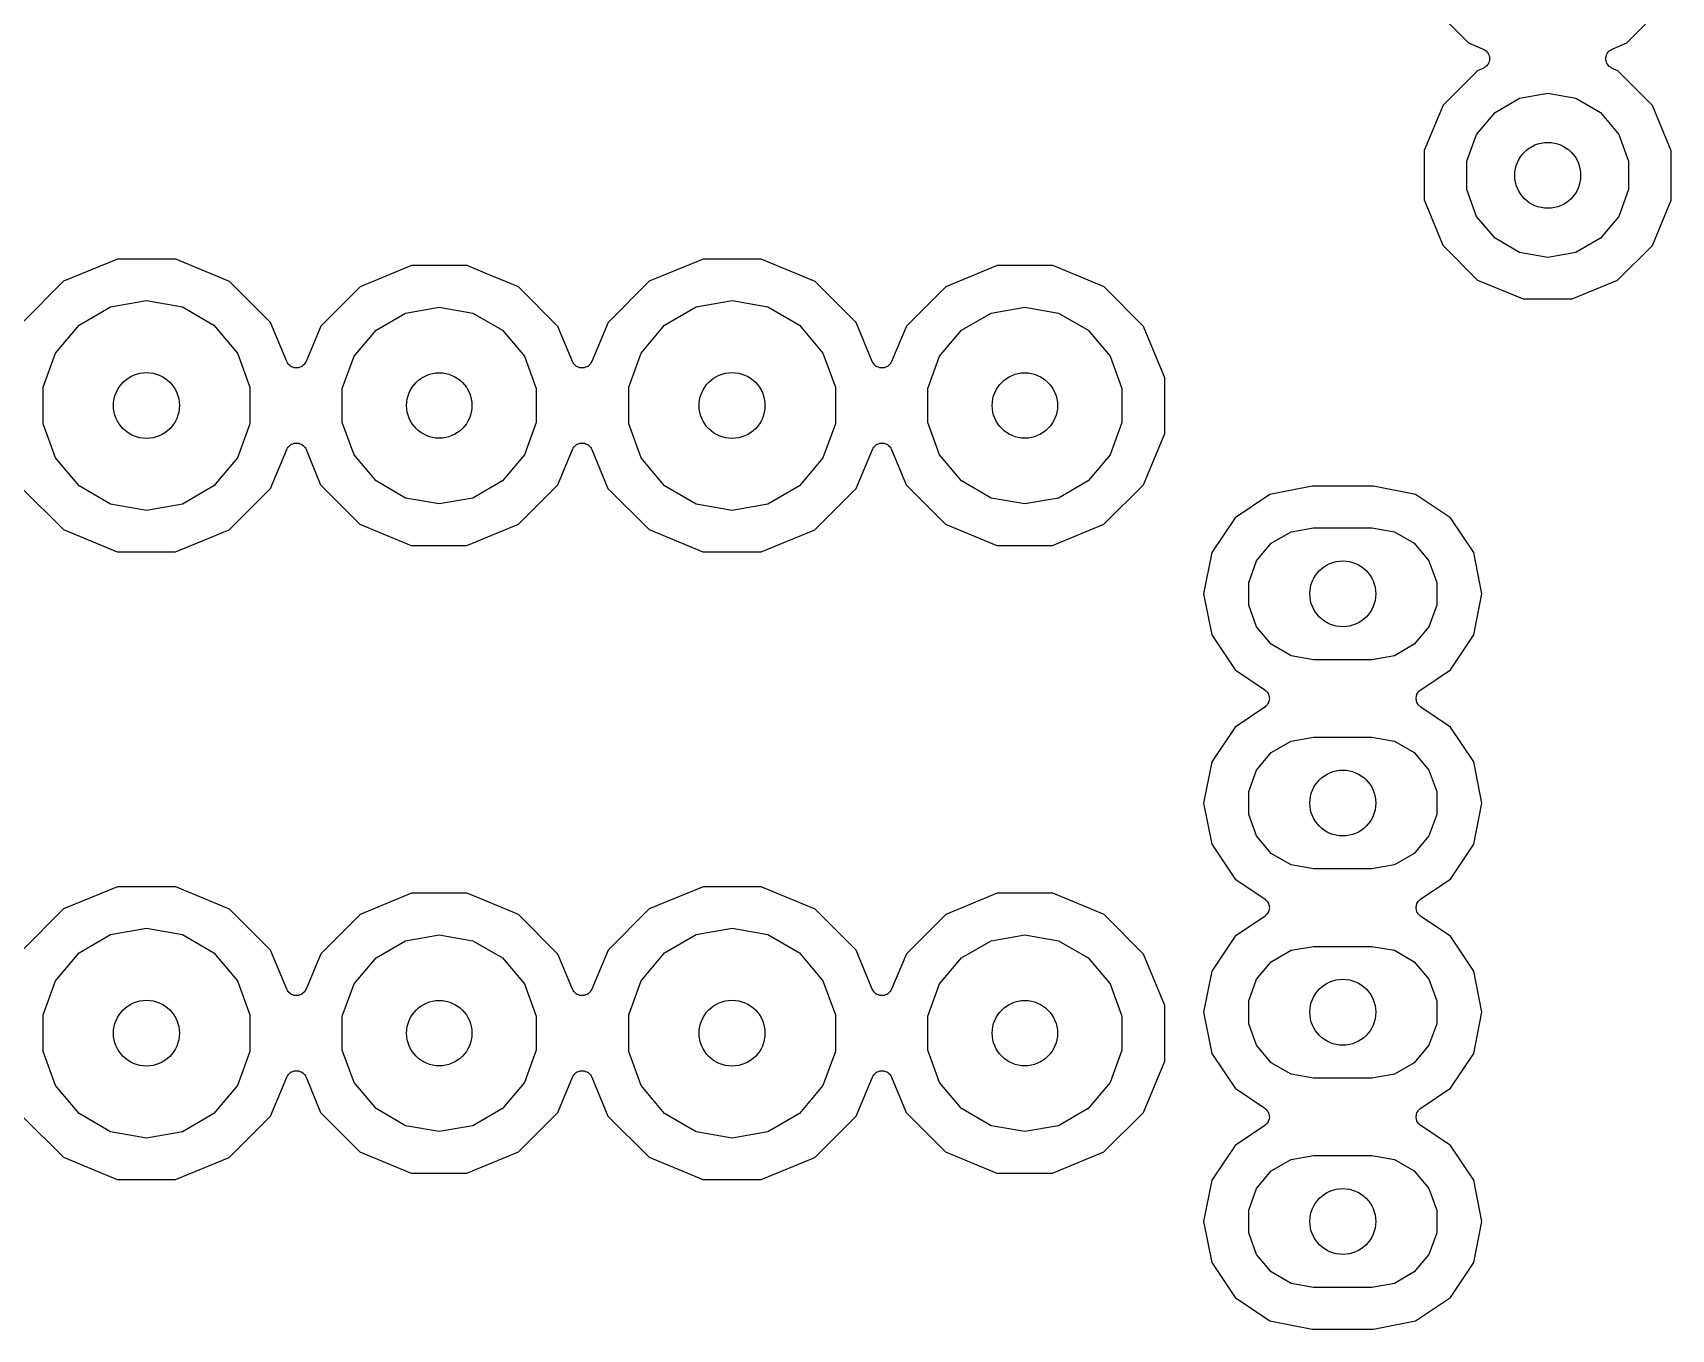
# Model space of a CAD drawing. Extents: x 74 to 224, y -146 to -46.
# Drawn here: x 116.6 to 136.5, y -129.07 to -113.33 of the extents above; entities that cross this region are included whole.
import ezdxf

# ---------------------------------------------------------------- set-up
doc = ezdxf.new("R2010")
doc.units = 0
doc.header["$MEASUREMENT"] = 0
doc.layers.add('BLACK', color=7, linetype='CONTINUOUS')

msp = doc.modelspace()

# ---------------------------------------------------------------- linework, layer by layer
at = {"layer": 'Black'}
for p, q in [((133.56, -112.975), (134.038, -113.453)), ((135.962, -113.455), (136.44, -112.977)), ((134.038, -113.453), (134.218, -113.528)), ((134.218, -113.528), (134.232, -113.537)), ((134.232, -113.537), (134.246, -113.545)), ((134.246, -113.545), (134.25, -113.549)), ((134.25, -113.549), (134.255, -113.552)), ((134.255, -113.552), (134.265, -113.565)), ((134.265, -113.565), (134.276, -113.577)), ((134.276, -113.577), (134.278, -113.582)), ((134.278, -113.582), (134.282, -113.587)), ((134.282, -113.587), (134.287, -113.603)), ((134.287, -113.603), (134.293, -113.618)), ((134.293, -113.618), (134.293, -113.623)), ((135.709, -113.618), (135.715, -113.603)), ((135.709, -113.624), (135.709, -113.618)), ((135.715, -113.603), (135.72, -113.587)), ((135.72, -113.587), (135.724, -113.582)), ((135.724, -113.582), (135.726, -113.577)), ((135.726, -113.577), (135.737, -113.565)), ((135.737, -113.565), (135.747, -113.552)), ((135.747, -113.552), (135.752, -113.549)), ((135.752, -113.549), (135.756, -113.545)), ((135.756, -113.545), (135.77, -113.537)), ((135.77, -113.537), (135.784, -113.528)), ((135.784, -113.528), (135.962, -113.455)), ((134.152, -113.789), (133.73, -114.211)), ((134.217, -113.763), (134.152, -113.789)), ((134.231, -113.754), (134.217, -113.763)), ((134.246, -113.746), (134.231, -113.754)), ((134.25, -113.742), (134.246, -113.746)), ((134.255, -113.739), (134.25, -113.742)), ((134.265, -113.726), (134.255, -113.739)), ((134.276, -113.714), (134.265, -113.726)), ((134.278, -113.708), (134.276, -113.714)), ((134.281, -113.704), (134.278, -113.708)), ((134.286, -113.688), (134.281, -113.704)), ((134.293, -113.673), (134.286, -113.688)), ((134.293, -113.623), (134.295, -113.629)), ((134.295, -113.662), (134.293, -113.667)), ((134.293, -113.667), (134.293, -113.673)), ((134.295, -113.629), (134.294, -113.645)), ((134.294, -113.645), (134.295, -113.662)), ((135.707, -113.629), (135.709, -113.624)), ((135.708, -113.645), (135.707, -113.629)), ((135.707, -113.662), (135.708, -113.645)), ((135.709, -113.667), (135.707, -113.662)), ((135.709, -113.673), (135.709, -113.667)), ((135.715, -113.688), (135.709, -113.673)), ((135.72, -113.704), (135.715, -113.688)), ((135.724, -113.709), (135.72, -113.704)), ((135.726, -113.714), (135.724, -113.709)), ((135.737, -113.726), (135.726, -113.714)), ((135.747, -113.739), (135.737, -113.726)), ((135.752, -113.742), (135.747, -113.739)), ((135.756, -113.746), (135.752, -113.742)), ((135.77, -113.754), (135.756, -113.746)), ((135.784, -113.763), (135.77, -113.754)), ((135.852, -113.791), (135.784, -113.763)), ((136.274, -114.213), (135.852, -113.791)), ((133.73, -114.211), (133.501, -114.762)), ((134.361, -114.299), (134.66, -114.126)), ((134.66, -114.126), (135.001, -114.066)), ((135.001, -114.066), (135.342, -114.126)), ((135.342, -114.126), (135.641, -114.299)), ((136.501, -114.765), (136.274, -114.213)), ((134.138, -114.564), (134.361, -114.299)), ((135.641, -114.299), (135.864, -114.564)), ((134.02, -114.889), (134.138, -114.564)), ((135.864, -114.564), (135.982, -114.889)), ((133.501, -114.762), (133.501, -115.359)), ((136.501, -115.362), (136.501, -114.765)), ((134.02, -115.235), (134.02, -114.889)), ((135.982, -114.889), (135.982, -115.235)), ((133.501, -115.359), (133.728, -115.911)), ((134.138, -115.56), (134.02, -115.235)), ((135.982, -115.235), (135.864, -115.56)), ((136.272, -115.913), (136.501, -115.362)), ((134.361, -115.825), (134.138, -115.56)), ((135.864, -115.56), (135.641, -115.825)), ((133.728, -115.911), (134.15, -116.333)), ((134.66, -115.998), (134.361, -115.825)), ((135.001, -116.058), (134.66, -115.998)), ((135.342, -115.998), (135.001, -116.058)), ((135.641, -115.825), (135.342, -115.998)), ((135.85, -116.335), (136.272, -115.913)), ((117.631, -116.078), (116.977, -116.348)), ((118.338, -116.078), (117.631, -116.078)), ((118.866, -116.298), (118.338, -116.078)), ((121.203, -116.157), (120.578, -116.415)), ((121.878, -116.158), (121.203, -116.157)), ((122.096, -116.248), (121.878, -116.158)), ((124.743, -116.078), (124.089, -116.348)), ((125.45, -116.078), (124.743, -116.078)), ((126.103, -116.35), (125.45, -116.078)), ((128.315, -116.157), (127.69, -116.415)), ((128.99, -116.158), (128.315, -116.157)), ((129.586, -116.405), (128.99, -116.158)), ((116.977, -116.348), (116.477, -116.848)), ((118.991, -116.35), (118.866, -116.298)), ((118.866, -116.298), (118.866, -116.298)), ((119.491, -116.85), (118.991, -116.35)), ((122.502, -116.417), (122.096, -116.248)), ((124.089, -116.348), (123.589, -116.848)), ((126.603, -116.85), (126.103, -116.35)), ((129.614, -116.417), (129.586, -116.405)), ((129.586, -116.405), (129.586, -116.405)), ((134.15, -116.333), (134.701, -116.562)), ((135.298, -116.562), (135.85, -116.335)), ((117.547, -116.658), (117.983, -116.581)), ((117.983, -116.581), (118.419, -116.658)), ((120.578, -116.415), (120.1, -116.893)), ((122.98, -116.895), (122.502, -116.417)), ((124.659, -116.658), (125.095, -116.581)), ((125.095, -116.581), (125.531, -116.658)), ((127.69, -116.415), (127.212, -116.893)), ((130.092, -116.895), (129.614, -116.417)), ((134.701, -116.562), (135.298, -116.562)), ((117.164, -116.879), (117.547, -116.658)), ((118.419, -116.658), (118.802, -116.879)), ((120.771, -116.94), (121.13, -116.733)), ((121.13, -116.733), (121.539, -116.661)), ((121.539, -116.661), (121.948, -116.733)), ((121.948, -116.733), (122.307, -116.94)), ((124.276, -116.879), (124.659, -116.658)), ((125.531, -116.658), (125.914, -116.879)), ((127.883, -116.94), (128.242, -116.733)), ((128.242, -116.733), (128.651, -116.661)), ((128.651, -116.661), (129.06, -116.733)), ((129.06, -116.733), (129.419, -116.94)), ((116.879, -117.219), (117.164, -116.879)), ((118.802, -116.879), (119.087, -117.219)), ((119.686, -117.323), (119.491, -116.85)), ((120.1, -116.893), (119.921, -117.323)), ((120.504, -117.258), (120.771, -116.94)), ((122.307, -116.94), (122.574, -117.258)), ((123.157, -117.323), (122.98, -116.895)), ((123.589, -116.848), (123.391, -117.323)), ((123.991, -117.219), (124.276, -116.879)), ((125.914, -116.879), (126.199, -117.219)), ((126.798, -117.323), (126.603, -116.85)), ((127.212, -116.893), (127.033, -117.323)), ((127.616, -117.258), (127.883, -116.94)), ((129.419, -116.94), (129.686, -117.258)), ((130.35, -117.52), (130.092, -116.895)), ((116.728, -117.635), (116.879, -117.219)), ((119.087, -117.219), (119.238, -117.635)), ((119.695, -117.337), (119.686, -117.323)), ((119.703, -117.351), (119.695, -117.337)), ((119.707, -117.355), (119.703, -117.351)), ((119.71, -117.36), (119.707, -117.355)), ((119.723, -117.37), (119.71, -117.36)), ((119.735, -117.381), (119.723, -117.37)), ((119.741, -117.383), (119.735, -117.381)), ((119.745, -117.387), (119.741, -117.383)), ((119.761, -117.392), (119.745, -117.387)), ((119.776, -117.398), (119.761, -117.392)), ((119.782, -117.398), (119.776, -117.398)), ((119.787, -117.4), (119.782, -117.398)), ((119.804, -117.399), (119.787, -117.4)), ((119.82, -117.4), (119.804, -117.399)), ((119.826, -117.398), (119.82, -117.4)), ((119.831, -117.398), (119.826, -117.398)), ((119.847, -117.392), (119.831, -117.398)), ((119.862, -117.387), (119.847, -117.392)), ((119.867, -117.384), (119.862, -117.387)), ((119.872, -117.381), (119.867, -117.384)), ((119.884, -117.37), (119.872, -117.381)), ((119.897, -117.36), (119.884, -117.37)), ((119.9, -117.355), (119.897, -117.36)), ((119.905, -117.352), (119.9, -117.355)), ((119.912, -117.337), (119.905, -117.352)), ((119.921, -117.323), (119.912, -117.337)), ((120.362, -117.648), (120.504, -117.258)), ((122.574, -117.258), (122.716, -117.648)), ((123.165, -117.337), (123.157, -117.323)), ((123.173, -117.351), (123.165, -117.337)), ((123.177, -117.355), (123.173, -117.351)), ((123.18, -117.36), (123.177, -117.355)), ((123.193, -117.37), (123.18, -117.36)), ((123.206, -117.381), (123.193, -117.37)), ((123.211, -117.383), (123.206, -117.381)), ((123.215, -117.387), (123.211, -117.383)), ((123.231, -117.392), (123.215, -117.387)), ((123.246, -117.398), (123.231, -117.392)), ((123.252, -117.398), (123.246, -117.398)), ((123.257, -117.4), (123.252, -117.398)), ((123.274, -117.399), (123.257, -117.4)), ((123.29, -117.4), (123.274, -117.399)), ((123.296, -117.398), (123.29, -117.4)), ((123.301, -117.398), (123.296, -117.398)), ((123.317, -117.392), (123.301, -117.398)), ((123.332, -117.387), (123.317, -117.392)), ((123.337, -117.383), (123.332, -117.387)), ((123.342, -117.381), (123.337, -117.383)), ((123.354, -117.37), (123.342, -117.381)), ((123.367, -117.36), (123.354, -117.37)), ((123.37, -117.355), (123.367, -117.36)), ((123.375, -117.352), (123.37, -117.355)), ((123.382, -117.337), (123.375, -117.352)), ((123.391, -117.323), (123.382, -117.337)), ((123.84, -117.635), (123.991, -117.219)), ((126.199, -117.219), (126.35, -117.635)), ((126.807, -117.337), (126.798, -117.323)), ((126.815, -117.351), (126.807, -117.337)), ((126.819, -117.355), (126.815, -117.351)), ((126.822, -117.36), (126.819, -117.355)), ((126.835, -117.37), (126.822, -117.36)), ((126.847, -117.381), (126.835, -117.37)), ((126.853, -117.383), (126.847, -117.381)), ((126.857, -117.387), (126.853, -117.383)), ((126.873, -117.392), (126.857, -117.387)), ((126.888, -117.398), (126.873, -117.392)), ((126.894, -117.398), (126.888, -117.398)), ((126.899, -117.4), (126.894, -117.398)), ((126.916, -117.399), (126.899, -117.4)), ((126.932, -117.4), (126.916, -117.399)), ((126.938, -117.398), (126.932, -117.4)), ((126.943, -117.398), (126.938, -117.398)), ((126.959, -117.392), (126.943, -117.398)), ((126.974, -117.387), (126.959, -117.392)), ((126.979, -117.384), (126.974, -117.387)), ((126.984, -117.381), (126.979, -117.384)), ((126.996, -117.37), (126.984, -117.381)), ((127.009, -117.36), (126.996, -117.37)), ((127.012, -117.355), (127.009, -117.36)), ((127.017, -117.352), (127.012, -117.355)), ((127.024, -117.337), (127.017, -117.352)), ((127.033, -117.323), (127.024, -117.337)), ((127.474, -117.648), (127.616, -117.258)), ((129.686, -117.258), (129.828, -117.648)), ((130.349, -118.195), (130.35, -117.52)), ((116.728, -118.077), (116.728, -117.635)), ((119.238, -117.635), (119.238, -118.077)), ((120.362, -118.064), (120.362, -117.648)), ((122.716, -117.648), (122.716, -118.064)), ((123.84, -118.077), (123.84, -117.635)), ((126.35, -117.635), (126.35, -118.077)), ((127.474, -118.064), (127.474, -117.648)), ((129.828, -117.648), (129.828, -118.064)), ((116.879, -118.493), (116.728, -118.077)), ((119.238, -118.077), (119.087, -118.493)), ((120.504, -118.454), (120.362, -118.064)), ((122.716, -118.064), (122.574, -118.454)), ((123.991, -118.493), (123.84, -118.077)), ((126.35, -118.077), (126.199, -118.493)), ((127.616, -118.454), (127.474, -118.064)), ((129.828, -118.064), (129.686, -118.454)), ((130.09, -118.819), (130.349, -118.195)), ((119.489, -118.864), (119.687, -118.389)), ((119.687, -118.389), (119.696, -118.375)), ((119.696, -118.375), (119.703, -118.36)), ((119.703, -118.36), (119.708, -118.357)), ((119.708, -118.357), (119.711, -118.352)), ((119.711, -118.352), (119.724, -118.342)), ((119.724, -118.342), (119.736, -118.331)), ((119.736, -118.331), (119.741, -118.329)), ((119.741, -118.329), (119.746, -118.325)), ((119.746, -118.325), (119.761, -118.32)), ((119.761, -118.32), (119.777, -118.314)), ((119.777, -118.314), (119.782, -118.314)), ((119.782, -118.314), (119.788, -118.312)), ((119.788, -118.312), (119.804, -118.313)), ((119.804, -118.313), (119.821, -118.312)), ((119.821, -118.312), (119.826, -118.314)), ((119.826, -118.314), (119.832, -118.314)), ((119.832, -118.314), (119.847, -118.32)), ((119.847, -118.32), (119.863, -118.325)), ((119.863, -118.325), (119.867, -118.329)), ((119.867, -118.329), (119.872, -118.331)), ((119.872, -118.331), (119.885, -118.342)), ((119.885, -118.342), (119.898, -118.352)), ((119.898, -118.352), (119.901, -118.357)), ((119.901, -118.357), (119.905, -118.361)), ((119.905, -118.361), (119.913, -118.375)), ((119.913, -118.375), (119.921, -118.389)), ((119.921, -118.389), (120.098, -118.817)), ((122.978, -118.819), (123.157, -118.389)), ((123.157, -118.389), (123.166, -118.375)), ((123.166, -118.375), (123.173, -118.36)), ((123.173, -118.36), (123.178, -118.357)), ((123.178, -118.357), (123.181, -118.352)), ((123.181, -118.352), (123.194, -118.342)), ((123.194, -118.342), (123.206, -118.331)), ((123.206, -118.331), (123.211, -118.328)), ((123.211, -118.328), (123.216, -118.325)), ((123.216, -118.325), (123.231, -118.32)), ((123.231, -118.32), (123.247, -118.314)), ((123.247, -118.314), (123.252, -118.314)), ((123.252, -118.314), (123.258, -118.312)), ((123.258, -118.312), (123.274, -118.313)), ((123.274, -118.313), (123.291, -118.312)), ((123.291, -118.312), (123.296, -118.314)), ((123.296, -118.314), (123.302, -118.314)), ((123.302, -118.314), (123.317, -118.32)), ((123.317, -118.32), (123.333, -118.325)), ((123.333, -118.325), (123.337, -118.329)), ((123.337, -118.329), (123.343, -118.331)), ((123.343, -118.331), (123.355, -118.342)), ((123.355, -118.342), (123.368, -118.352)), ((123.368, -118.352), (123.371, -118.357)), ((123.371, -118.357), (123.375, -118.361)), ((123.375, -118.361), (123.383, -118.375)), ((123.383, -118.375), (123.392, -118.389)), ((123.392, -118.389), (123.587, -118.862)), ((126.601, -118.864), (126.799, -118.389)), ((126.799, -118.389), (126.808, -118.375)), ((126.808, -118.375), (126.815, -118.36)), ((126.815, -118.36), (126.82, -118.357)), ((126.82, -118.357), (126.823, -118.352)), ((126.823, -118.352), (126.836, -118.342)), ((126.836, -118.342), (126.848, -118.331)), ((126.848, -118.331), (126.853, -118.329)), ((126.853, -118.329), (126.858, -118.325)), ((126.858, -118.325), (126.873, -118.32)), ((126.873, -118.32), (126.889, -118.314)), ((126.889, -118.314), (126.894, -118.314)), ((126.894, -118.314), (126.9, -118.312)), ((126.9, -118.312), (126.916, -118.313)), ((126.916, -118.313), (126.933, -118.312)), ((126.933, -118.312), (126.938, -118.314)), ((126.938, -118.314), (126.944, -118.314)), ((126.944, -118.314), (126.959, -118.32)), ((126.959, -118.32), (126.975, -118.325)), ((126.975, -118.325), (126.979, -118.329)), ((126.979, -118.329), (126.984, -118.331)), ((126.984, -118.331), (126.997, -118.342)), ((126.997, -118.342), (127.01, -118.352)), ((127.01, -118.352), (127.013, -118.357)), ((127.013, -118.357), (127.017, -118.361)), ((127.017, -118.361), (127.025, -118.375)), ((127.025, -118.375), (127.033, -118.389)), ((127.033, -118.389), (127.21, -118.817)), ((117.164, -118.833), (116.879, -118.493)), ((119.087, -118.493), (118.802, -118.833)), ((120.771, -118.772), (120.504, -118.454)), ((122.574, -118.454), (122.307, -118.772)), ((124.276, -118.833), (123.991, -118.493)), ((126.199, -118.493), (125.914, -118.833)), ((127.883, -118.772), (127.616, -118.454)), ((129.686, -118.454), (129.419, -118.772)), ((121.13, -118.979), (120.771, -118.772)), ((122.307, -118.772), (121.948, -118.979)), ((128.242, -118.979), (127.883, -118.772)), ((129.419, -118.772), (129.06, -118.979)), ((116.475, -118.862), (116.975, -119.362)), ((117.547, -119.054), (117.164, -118.833)), ((118.802, -118.833), (118.419, -119.054)), ((118.989, -119.364), (119.489, -118.864)), ((120.098, -118.817), (120.576, -119.295)), ((121.539, -119.051), (121.13, -118.979)), ((121.948, -118.979), (121.539, -119.051)), ((122.5, -119.297), (122.978, -118.819)), ((123.587, -118.862), (124.087, -119.362)), ((124.659, -119.054), (124.276, -118.833)), ((125.914, -118.833), (125.531, -119.054)), ((126.101, -119.364), (126.601, -118.864)), ((127.21, -118.817), (127.688, -119.295)), ((128.651, -119.051), (128.242, -118.979)), ((129.06, -118.979), (128.651, -119.051)), ((129.612, -119.297), (130.09, -118.819)), ((131.627, -118.936), (131.204, -119.219)), ((132.139, -118.834), (131.627, -118.936)), ((132.884, -118.834), (132.139, -118.834)), ((133.396, -118.936), (132.884, -118.834)), ((133.82, -119.219), (133.396, -118.936)), ((117.983, -119.131), (117.547, -119.054)), ((118.419, -119.054), (117.983, -119.131)), ((125.095, -119.131), (124.659, -119.054)), ((125.531, -119.054), (125.095, -119.131)), ((116.975, -119.362), (117.628, -119.634)), ((118.335, -119.634), (118.989, -119.364)), ((120.576, -119.295), (121.2, -119.554)), ((121.875, -119.555), (122.5, -119.297)), ((124.087, -119.362), (124.74, -119.634)), ((125.447, -119.634), (126.101, -119.364)), ((127.688, -119.295), (128.312, -119.554)), ((128.987, -119.555), (129.612, -119.297)), ((131.204, -119.219), (130.921, -119.642)), ((131.643, -119.529), (131.884, -119.39)), ((131.884, -119.39), (132.157, -119.342)), ((132.157, -119.342), (132.866, -119.342)), ((132.866, -119.342), (133.14, -119.39)), ((133.14, -119.39), (133.38, -119.529)), ((134.103, -119.642), (133.82, -119.219)), ((121.2, -119.554), (121.875, -119.555)), ((128.312, -119.554), (128.987, -119.555)), ((131.465, -119.742), (131.643, -119.529)), ((133.38, -119.529), (133.559, -119.742)), ((117.628, -119.634), (118.335, -119.634)), ((124.74, -119.634), (125.447, -119.634)), ((130.921, -119.642), (130.821, -120.142)), ((131.37, -120.003), (131.465, -119.742)), ((133.559, -119.742), (133.654, -120.003)), ((134.202, -120.142), (134.103, -119.642)), ((130.821, -120.142), (130.921, -120.642)), ((131.37, -120.281), (131.37, -120.003)), ((133.654, -120.003), (133.654, -120.281)), ((134.103, -120.642), (134.202, -120.142)), ((131.465, -120.542), (131.37, -120.281)), ((133.654, -120.281), (133.559, -120.542)), ((131.643, -120.755), (131.465, -120.542)), ((133.559, -120.542), (133.38, -120.755)), ((130.921, -120.642), (131.204, -121.065)), ((131.884, -120.894), (131.643, -120.755)), ((133.38, -120.755), (133.14, -120.894)), ((133.82, -121.065), (134.103, -120.642)), ((132.157, -120.942), (131.884, -120.894)), ((132.866, -120.942), (132.157, -120.942)), ((133.14, -120.894), (132.866, -120.942)), ((131.204, -121.065), (131.565, -121.306)), ((133.459, -121.306), (133.82, -121.065)), ((131.565, -121.306), (131.575, -121.316)), ((131.575, -121.316), (131.586, -121.324)), ((131.586, -121.324), (131.591, -121.331)), ((131.591, -121.331), (131.597, -121.337)), ((131.597, -121.337), (131.603, -121.349)), ((131.603, -121.349), (131.61, -121.361)), ((131.61, -121.361), (131.612, -121.369)), ((131.612, -121.369), (131.616, -121.376)), ((131.616, -121.376), (131.618, -121.39)), ((133.406, -121.39), (133.407, -121.376)), ((133.407, -121.376), (133.411, -121.369)), ((133.411, -121.369), (133.413, -121.361)), ((133.413, -121.361), (133.421, -121.349)), ((133.421, -121.349), (133.427, -121.337)), ((133.427, -121.337), (133.433, -121.331)), ((133.433, -121.331), (133.438, -121.324)), ((133.438, -121.324), (133.449, -121.316)), ((133.449, -121.316), (133.459, -121.306)), ((131.565, -121.518), (131.204, -121.759)), ((131.575, -121.508), (131.565, -121.518)), ((131.586, -121.5), (131.575, -121.508)), ((131.591, -121.493), (131.586, -121.5)), ((131.597, -121.487), (131.591, -121.493)), ((131.603, -121.475), (131.597, -121.487)), ((131.61, -121.463), (131.603, -121.475)), ((131.612, -121.455), (131.61, -121.463)), ((131.616, -121.448), (131.612, -121.455)), ((131.618, -121.434), (131.616, -121.448)), ((131.618, -121.39), (131.621, -121.404)), ((131.621, -121.42), (131.618, -121.434)), ((131.621, -121.404), (131.62, -121.412)), ((131.62, -121.412), (131.621, -121.42)), ((133.403, -121.404), (133.406, -121.39)), ((133.404, -121.412), (133.403, -121.404)), ((133.403, -121.42), (133.404, -121.412)), ((133.406, -121.434), (133.403, -121.42)), ((133.407, -121.448), (133.406, -121.434)), ((133.411, -121.455), (133.407, -121.448)), ((133.413, -121.463), (133.411, -121.455)), ((133.421, -121.475), (133.413, -121.463)), ((133.427, -121.487), (133.421, -121.475)), ((133.433, -121.493), (133.427, -121.487)), ((133.438, -121.5), (133.433, -121.493)), ((133.449, -121.508), (133.438, -121.5)), ((133.459, -121.518), (133.449, -121.508)), ((133.82, -121.759), (133.459, -121.518)), ((131.204, -121.759), (130.921, -122.182)), ((134.103, -122.182), (133.82, -121.759)), ((131.643, -122.069), (131.884, -121.93)), ((131.884, -121.93), (132.157, -121.882)), ((132.157, -121.882), (132.866, -121.882)), ((132.866, -121.882), (133.14, -121.93)), ((133.14, -121.93), (133.38, -122.069)), ((131.465, -122.282), (131.643, -122.069)), ((133.38, -122.069), (133.559, -122.282)), ((130.921, -122.182), (130.821, -122.682)), ((131.37, -122.543), (131.465, -122.282)), ((133.559, -122.282), (133.654, -122.543)), ((134.202, -122.682), (134.103, -122.182)), ((131.37, -122.821), (131.37, -122.543)), ((133.654, -122.543), (133.654, -122.821)), ((130.821, -122.682), (130.921, -123.182)), ((134.103, -123.182), (134.202, -122.682)), ((131.465, -123.082), (131.37, -122.821)), ((133.654, -122.821), (133.559, -123.082)), ((131.643, -123.295), (131.465, -123.082)), ((133.559, -123.082), (133.38, -123.295)), ((130.921, -123.182), (131.204, -123.605)), ((131.884, -123.434), (131.643, -123.295)), ((133.38, -123.295), (133.14, -123.434)), ((133.82, -123.605), (134.103, -123.182)), ((132.157, -123.482), (131.884, -123.434)), ((132.866, -123.482), (132.157, -123.482)), ((133.14, -123.434), (132.866, -123.482)), ((117.631, -123.698), (116.977, -123.968)), ((118.338, -123.698), (117.631, -123.698)), ((118.991, -123.97), (118.338, -123.698)), ((124.743, -123.698), (124.089, -123.968)), ((125.45, -123.698), (124.743, -123.698)), ((126.103, -123.97), (125.45, -123.698)), ((131.204, -123.605), (131.565, -123.846)), ((133.459, -123.846), (133.82, -123.605)), ((121.203, -123.777), (120.578, -124.035)), ((121.878, -123.778), (121.203, -123.777)), ((122.502, -124.037), (121.878, -123.778)), ((128.315, -123.777), (127.69, -124.035)), ((128.99, -123.778), (128.315, -123.777)), ((129.614, -124.037), (128.99, -123.778)), ((131.565, -123.846), (131.575, -123.856)), ((131.575, -123.856), (131.586, -123.864)), ((131.586, -123.864), (131.591, -123.871)), ((131.591, -123.871), (131.597, -123.877)), ((131.597, -123.877), (131.603, -123.889)), ((131.603, -123.889), (131.61, -123.901)), ((131.61, -123.901), (131.612, -123.909)), ((131.612, -123.909), (131.616, -123.916)), ((131.616, -123.916), (131.618, -123.93)), ((131.618, -123.93), (131.621, -123.944)), ((131.621, -123.96), (131.618, -123.974)), ((131.621, -123.944), (131.62, -123.952)), ((131.62, -123.952), (131.621, -123.96)), ((133.403, -123.944), (133.406, -123.93)), ((133.404, -123.952), (133.403, -123.944)), ((133.403, -123.96), (133.404, -123.952)), ((133.406, -123.974), (133.403, -123.96)), ((133.406, -123.93), (133.407, -123.916)), ((133.407, -123.916), (133.411, -123.909)), ((133.411, -123.909), (133.413, -123.901)), ((133.413, -123.901), (133.421, -123.889)), ((133.421, -123.889), (133.427, -123.877)), ((133.427, -123.877), (133.433, -123.871)), ((133.433, -123.871), (133.438, -123.864)), ((133.438, -123.864), (133.449, -123.856)), ((133.449, -123.856), (133.459, -123.846)), ((116.977, -123.968), (116.477, -124.468)), ((119.491, -124.47), (118.991, -123.97)), ((120.578, -124.035), (120.1, -124.513)), ((122.98, -124.515), (122.502, -124.037)), ((124.089, -123.968), (123.589, -124.468)), ((126.603, -124.47), (126.103, -123.97)), ((127.69, -124.035), (127.212, -124.513)), ((130.092, -124.515), (129.614, -124.037)), ((131.565, -124.058), (131.204, -124.299)), ((131.575, -124.048), (131.565, -124.058)), ((131.586, -124.04), (131.575, -124.048)), ((131.591, -124.033), (131.586, -124.04)), ((131.597, -124.027), (131.591, -124.033)), ((131.603, -124.015), (131.597, -124.027)), ((131.61, -124.003), (131.603, -124.015)), ((131.612, -123.995), (131.61, -124.003)), ((131.616, -123.988), (131.612, -123.995)), ((131.618, -123.974), (131.616, -123.988)), ((133.407, -123.988), (133.406, -123.974)), ((133.411, -123.995), (133.407, -123.988)), ((133.413, -124.003), (133.411, -123.995)), ((133.421, -124.015), (133.413, -124.003)), ((133.427, -124.027), (133.421, -124.015)), ((133.433, -124.033), (133.427, -124.027)), ((133.438, -124.04), (133.433, -124.033)), ((133.449, -124.048), (133.438, -124.04)), ((133.459, -124.058), (133.449, -124.048)), ((133.82, -124.299), (133.459, -124.058)), ((117.164, -124.499), (117.547, -124.278)), ((117.547, -124.278), (117.983, -124.201)), ((117.983, -124.201), (118.419, -124.278)), ((118.419, -124.278), (118.802, -124.499)), ((120.771, -124.56), (121.13, -124.353)), ((121.13, -124.353), (121.539, -124.281)), ((121.539, -124.281), (121.948, -124.353)), ((121.948, -124.353), (122.307, -124.56)), ((124.276, -124.499), (124.659, -124.278)), ((124.659, -124.278), (125.095, -124.201)), ((125.095, -124.201), (125.531, -124.278)), ((125.531, -124.278), (125.914, -124.499)), ((127.883, -124.56), (128.242, -124.353)), ((128.242, -124.353), (128.651, -124.281)), ((128.651, -124.281), (129.06, -124.353)), ((129.06, -124.353), (129.419, -124.56)), ((131.204, -124.299), (130.921, -124.722)), ((134.103, -124.722), (133.82, -124.299)), ((116.879, -124.839), (117.164, -124.499)), ((118.802, -124.499), (119.087, -124.839)), ((119.686, -124.943), (119.491, -124.47)), ((120.1, -124.513), (119.921, -124.943)), ((120.504, -124.878), (120.771, -124.56)), ((122.307, -124.56), (122.574, -124.878)), ((123.157, -124.943), (122.98, -124.515)), ((123.589, -124.468), (123.391, -124.943)), ((123.991, -124.839), (124.276, -124.499)), ((125.914, -124.499), (126.199, -124.839)), ((126.798, -124.943), (126.603, -124.47)), ((127.212, -124.513), (127.033, -124.943)), ((127.616, -124.878), (127.883, -124.56)), ((129.419, -124.56), (129.686, -124.878)), ((130.35, -125.14), (130.092, -124.515)), ((131.643, -124.609), (131.884, -124.47)), ((131.884, -124.47), (132.157, -124.422)), ((132.157, -124.422), (132.866, -124.422)), ((132.866, -124.422), (133.14, -124.47)), ((133.14, -124.47), (133.38, -124.609)), ((130.921, -124.722), (130.821, -125.222)), ((131.465, -124.822), (131.643, -124.609)), ((133.38, -124.609), (133.559, -124.822)), ((134.202, -125.222), (134.103, -124.722)), ((116.728, -125.255), (116.879, -124.839)), ((119.087, -124.839), (119.238, -125.255)), ((119.695, -124.957), (119.686, -124.943)), ((119.703, -124.971), (119.695, -124.957)), ((119.912, -124.957), (119.905, -124.972)), ((119.921, -124.943), (119.912, -124.957)), ((120.362, -125.268), (120.504, -124.878)), ((122.574, -124.878), (122.716, -125.268)), ((123.165, -124.957), (123.157, -124.943)), ((123.173, -124.971), (123.165, -124.957)), ((123.382, -124.957), (123.375, -124.972)), ((123.391, -124.943), (123.382, -124.957)), ((123.84, -125.255), (123.991, -124.839)), ((126.199, -124.839), (126.35, -125.255)), ((126.807, -124.957), (126.798, -124.943)), ((126.815, -124.971), (126.807, -124.957)), ((127.024, -124.957), (127.017, -124.972)), ((127.033, -124.943), (127.024, -124.957)), ((127.474, -125.268), (127.616, -124.878)), ((129.686, -124.878), (129.828, -125.268)), ((131.37, -125.083), (131.465, -124.822)), ((133.559, -124.822), (133.654, -125.083)), ((119.707, -124.975), (119.703, -124.971)), ((119.71, -124.98), (119.707, -124.975)), ((119.723, -124.99), (119.71, -124.98)), ((119.735, -125.001), (119.723, -124.99)), ((119.741, -125.003), (119.735, -125.001)), ((119.745, -125.007), (119.741, -125.003)), ((119.761, -125.012), (119.745, -125.007)), ((119.776, -125.018), (119.761, -125.012)), ((119.782, -125.018), (119.776, -125.018)), ((119.787, -125.02), (119.782, -125.018)), ((119.804, -125.019), (119.787, -125.02)), ((119.82, -125.02), (119.804, -125.019)), ((119.826, -125.018), (119.82, -125.02)), ((119.831, -125.018), (119.826, -125.018)), ((119.847, -125.012), (119.831, -125.018)), ((119.862, -125.007), (119.847, -125.012)), ((119.867, -125.004), (119.862, -125.007)), ((119.872, -125.001), (119.867, -125.004)), ((119.884, -124.99), (119.872, -125.001)), ((119.897, -124.98), (119.884, -124.99)), ((119.9, -124.975), (119.897, -124.98)), ((119.905, -124.972), (119.9, -124.975)), ((123.177, -124.975), (123.173, -124.971)), ((123.18, -124.98), (123.177, -124.975)), ((123.193, -124.99), (123.18, -124.98)), ((123.206, -125.001), (123.193, -124.99)), ((123.211, -125.003), (123.206, -125.001)), ((123.215, -125.007), (123.211, -125.003)), ((123.231, -125.012), (123.215, -125.007)), ((123.246, -125.018), (123.231, -125.012)), ((123.252, -125.018), (123.246, -125.018)), ((123.257, -125.02), (123.252, -125.018)), ((123.274, -125.019), (123.257, -125.02)), ((123.29, -125.02), (123.274, -125.019)), ((123.296, -125.018), (123.29, -125.02)), ((123.301, -125.018), (123.296, -125.018)), ((123.317, -125.012), (123.301, -125.018)), ((123.332, -125.007), (123.317, -125.012)), ((123.337, -125.003), (123.332, -125.007)), ((123.342, -125.001), (123.337, -125.003)), ((123.354, -124.99), (123.342, -125.001)), ((123.367, -124.98), (123.354, -124.99)), ((123.37, -124.975), (123.367, -124.98)), ((123.375, -124.972), (123.37, -124.975)), ((126.819, -124.975), (126.815, -124.971)), ((126.822, -124.98), (126.819, -124.975)), ((126.835, -124.99), (126.822, -124.98)), ((126.847, -125.001), (126.835, -124.99)), ((126.853, -125.003), (126.847, -125.001)), ((126.857, -125.007), (126.853, -125.003)), ((126.873, -125.012), (126.857, -125.007)), ((126.888, -125.018), (126.873, -125.012)), ((126.894, -125.018), (126.888, -125.018)), ((126.899, -125.02), (126.894, -125.018)), ((126.916, -125.019), (126.899, -125.02)), ((126.932, -125.02), (126.916, -125.019)), ((126.938, -125.018), (126.932, -125.02)), ((126.943, -125.018), (126.938, -125.018)), ((126.959, -125.012), (126.943, -125.018)), ((126.974, -125.007), (126.959, -125.012)), ((126.979, -125.004), (126.974, -125.007)), ((126.984, -125.001), (126.979, -125.004)), ((126.996, -124.99), (126.984, -125.001)), ((127.009, -124.98), (126.996, -124.99)), ((127.012, -124.975), (127.009, -124.98)), ((127.017, -124.972), (127.012, -124.975)), ((130.349, -125.815), (130.35, -125.14)), ((131.37, -125.361), (131.37, -125.083)), ((133.654, -125.083), (133.654, -125.361)), ((116.728, -125.697), (116.728, -125.255)), ((119.238, -125.255), (119.238, -125.697)), ((120.362, -125.684), (120.362, -125.268)), ((122.716, -125.268), (122.716, -125.684)), ((123.84, -125.697), (123.84, -125.255)), ((126.35, -125.255), (126.35, -125.697)), ((127.474, -125.684), (127.474, -125.268)), ((129.828, -125.268), (129.828, -125.684)), ((130.821, -125.222), (130.921, -125.722)), ((134.103, -125.722), (134.202, -125.222)), ((131.465, -125.622), (131.37, -125.361)), ((133.654, -125.361), (133.559, -125.622)), ((116.879, -126.113), (116.728, -125.697)), ((119.238, -125.697), (119.087, -126.113)), ((120.504, -126.074), (120.362, -125.684)), ((122.716, -125.684), (122.574, -126.074)), ((123.991, -126.113), (123.84, -125.697)), ((126.35, -125.697), (126.199, -126.113)), ((127.616, -126.074), (127.474, -125.684)), ((129.828, -125.684), (129.686, -126.074)), ((130.921, -125.722), (131.204, -126.145)), ((131.643, -125.835), (131.465, -125.622)), ((133.559, -125.622), (133.38, -125.835)), ((133.82, -126.145), (134.103, -125.722)), ((119.724, -125.962), (119.736, -125.951)), ((119.736, -125.951), (119.741, -125.949)), ((119.741, -125.949), (119.746, -125.945)), ((119.746, -125.945), (119.761, -125.94)), ((119.761, -125.94), (119.777, -125.934)), ((119.777, -125.934), (119.782, -125.934)), ((119.782, -125.934), (119.788, -125.932)), ((119.788, -125.932), (119.804, -125.933)), ((119.804, -125.933), (119.821, -125.932)), ((119.821, -125.932), (119.826, -125.934)), ((119.826, -125.934), (119.832, -125.934)), ((119.832, -125.934), (119.847, -125.94)), ((119.847, -125.94), (119.863, -125.945)), ((119.863, -125.945), (119.867, -125.949)), ((119.867, -125.949), (119.872, -125.951)), ((119.872, -125.951), (119.885, -125.962)), ((123.194, -125.962), (123.206, -125.951)), ((123.206, -125.951), (123.211, -125.948)), ((123.211, -125.948), (123.216, -125.945)), ((123.216, -125.945), (123.231, -125.94)), ((123.231, -125.94), (123.247, -125.934)), ((123.247, -125.934), (123.252, -125.934)), ((123.252, -125.934), (123.258, -125.932)), ((123.258, -125.932), (123.274, -125.933)), ((123.274, -125.933), (123.291, -125.932)), ((123.291, -125.932), (123.296, -125.934)), ((123.296, -125.934), (123.302, -125.934)), ((123.302, -125.934), (123.317, -125.94)), ((123.317, -125.94), (123.333, -125.945)), ((123.333, -125.945), (123.337, -125.949)), ((123.337, -125.949), (123.343, -125.951)), ((123.343, -125.951), (123.355, -125.962)), ((126.836, -125.962), (126.848, -125.951)), ((126.848, -125.951), (126.853, -125.949)), ((126.853, -125.949), (126.858, -125.945)), ((126.858, -125.945), (126.873, -125.94)), ((126.873, -125.94), (126.889, -125.934)), ((126.889, -125.934), (126.894, -125.934)), ((126.894, -125.934), (126.9, -125.932)), ((126.9, -125.932), (126.916, -125.933)), ((126.916, -125.933), (126.933, -125.932)), ((126.933, -125.932), (126.938, -125.934)), ((126.938, -125.934), (126.944, -125.934)), ((126.944, -125.934), (126.959, -125.94)), ((126.959, -125.94), (126.975, -125.945)), ((126.975, -125.945), (126.979, -125.949)), ((126.979, -125.949), (126.984, -125.951)), ((126.984, -125.951), (126.997, -125.962)), ((130.09, -126.439), (130.349, -125.815)), ((131.884, -125.974), (131.643, -125.835)), ((133.38, -125.835), (133.14, -125.974)), ((117.164, -126.453), (116.879, -126.113)), ((119.087, -126.113), (118.802, -126.453)), ((119.489, -126.484), (119.687, -126.009)), ((119.687, -126.009), (119.696, -125.995)), ((119.696, -125.995), (119.703, -125.98)), ((119.703, -125.98), (119.708, -125.977)), ((119.708, -125.977), (119.711, -125.972)), ((119.711, -125.972), (119.724, -125.962)), ((119.885, -125.962), (119.898, -125.972)), ((119.898, -125.972), (119.901, -125.977)), ((119.901, -125.977), (119.905, -125.981)), ((119.905, -125.981), (119.913, -125.995)), ((119.913, -125.995), (119.921, -126.009)), ((119.921, -126.009), (120.098, -126.437)), ((120.771, -126.392), (120.504, -126.074)), ((122.574, -126.074), (122.307, -126.392)), ((122.978, -126.439), (123.157, -126.009)), ((123.157, -126.009), (123.166, -125.995)), ((123.166, -125.995), (123.173, -125.98)), ((123.173, -125.98), (123.178, -125.977)), ((123.178, -125.977), (123.181, -125.972)), ((123.181, -125.972), (123.194, -125.962)), ((123.355, -125.962), (123.368, -125.972)), ((123.368, -125.972), (123.371, -125.977)), ((123.371, -125.977), (123.375, -125.981)), ((123.375, -125.981), (123.383, -125.995)), ((123.383, -125.995), (123.392, -126.009)), ((123.392, -126.009), (123.587, -126.482)), ((124.276, -126.453), (123.991, -126.113)), ((126.199, -126.113), (125.914, -126.453)), ((126.601, -126.484), (126.799, -126.009)), ((126.799, -126.009), (126.808, -125.995)), ((126.808, -125.995), (126.815, -125.98)), ((126.815, -125.98), (126.82, -125.977)), ((126.82, -125.977), (126.823, -125.972)), ((126.823, -125.972), (126.836, -125.962)), ((126.997, -125.962), (127.01, -125.972)), ((127.01, -125.972), (127.013, -125.977)), ((127.013, -125.977), (127.017, -125.981)), ((127.017, -125.981), (127.025, -125.995)), ((127.025, -125.995), (127.033, -126.009)), ((127.033, -126.009), (127.21, -126.437)), ((127.883, -126.392), (127.616, -126.074)), ((129.686, -126.074), (129.419, -126.392)), ((131.204, -126.145), (131.565, -126.386)), ((132.157, -126.022), (131.884, -125.974)), ((132.866, -126.022), (132.157, -126.022)), ((133.14, -125.974), (132.866, -126.022)), ((133.459, -126.386), (133.82, -126.145)), ((116.475, -126.482), (116.975, -126.982)), ((117.547, -126.674), (117.164, -126.453)), ((118.802, -126.453), (118.419, -126.674)), ((118.989, -126.984), (119.489, -126.484)), ((120.098, -126.437), (120.576, -126.915)), ((121.13, -126.599), (120.771, -126.392)), ((122.307, -126.392), (121.948, -126.599)), ((122.5, -126.917), (122.978, -126.439)), ((123.587, -126.482), (124.087, -126.982)), ((124.659, -126.674), (124.276, -126.453)), ((125.914, -126.453), (125.531, -126.674)), ((126.101, -126.984), (126.601, -126.484)), ((127.21, -126.437), (127.688, -126.915)), ((128.242, -126.599), (127.883, -126.392)), ((129.419, -126.392), (129.06, -126.599)), ((129.612, -126.917), (130.09, -126.439)), ((131.565, -126.386), (131.575, -126.396)), ((131.575, -126.396), (131.586, -126.404)), ((131.586, -126.404), (131.591, -126.411)), ((131.591, -126.411), (131.597, -126.417)), ((131.597, -126.417), (131.603, -126.429)), ((131.603, -126.429), (131.61, -126.441)), ((131.61, -126.543), (131.603, -126.555)), ((131.61, -126.441), (131.612, -126.449)), ((131.612, -126.535), (131.61, -126.543)), ((131.612, -126.449), (131.616, -126.456)), ((131.616, -126.528), (131.612, -126.535)), ((131.616, -126.456), (131.618, -126.47)), ((131.618, -126.514), (131.616, -126.528)), ((131.618, -126.47), (131.621, -126.484)), ((131.621, -126.5), (131.618, -126.514)), ((131.621, -126.484), (131.62, -126.492)), ((131.62, -126.492), (131.621, -126.5)), ((133.403, -126.484), (133.406, -126.47)), ((133.404, -126.492), (133.403, -126.484)), ((133.403, -126.5), (133.404, -126.492)), ((133.406, -126.514), (133.403, -126.5)), ((133.406, -126.47), (133.407, -126.456)), ((133.407, -126.528), (133.406, -126.514)), ((133.407, -126.456), (133.411, -126.449)), ((133.411, -126.535), (133.407, -126.528)), ((133.411, -126.449), (133.413, -126.441)), ((133.413, -126.543), (133.411, -126.535)), ((133.413, -126.441), (133.421, -126.429)), ((133.421, -126.555), (133.413, -126.543)), ((133.421, -126.429), (133.427, -126.417)), ((133.427, -126.417), (133.433, -126.411)), ((133.433, -126.411), (133.438, -126.404)), ((133.438, -126.404), (133.449, -126.396)), ((133.449, -126.396), (133.459, -126.386)), ((117.983, -126.751), (117.547, -126.674)), ((118.419, -126.674), (117.983, -126.751)), ((121.539, -126.671), (121.13, -126.599)), ((121.948, -126.599), (121.539, -126.671)), ((125.095, -126.751), (124.659, -126.674)), ((125.531, -126.674), (125.095, -126.751)), ((128.651, -126.671), (128.242, -126.599)), ((129.06, -126.599), (128.651, -126.671)), ((131.565, -126.598), (131.204, -126.839)), ((131.575, -126.588), (131.565, -126.598)), ((131.586, -126.58), (131.575, -126.588)), ((131.591, -126.573), (131.586, -126.58)), ((131.597, -126.567), (131.591, -126.573)), ((131.603, -126.555), (131.597, -126.567)), ((133.427, -126.567), (133.421, -126.555)), ((133.433, -126.573), (133.427, -126.567)), ((133.438, -126.58), (133.433, -126.573)), ((133.449, -126.588), (133.438, -126.58)), ((133.459, -126.598), (133.449, -126.588)), ((133.82, -126.839), (133.459, -126.598)), ((120.576, -126.915), (121.2, -127.174)), ((121.875, -127.175), (122.5, -126.917)), ((127.688, -126.915), (128.312, -127.174)), ((128.987, -127.175), (129.612, -126.917)), ((131.204, -126.839), (130.921, -127.262)), ((134.103, -127.262), (133.82, -126.839)), ((116.975, -126.982), (117.628, -127.254)), ((118.335, -127.254), (118.989, -126.984)), ((124.087, -126.982), (124.74, -127.254)), ((125.447, -127.254), (126.101, -126.984)), ((131.465, -127.362), (131.643, -127.149)), ((131.643, -127.149), (131.884, -127.01)), ((131.884, -127.01), (132.157, -126.962)), ((132.157, -126.962), (132.866, -126.962)), ((132.866, -126.962), (133.14, -127.01)), ((133.14, -127.01), (133.38, -127.149)), ((133.38, -127.149), (133.559, -127.362)), ((117.628, -127.254), (118.335, -127.254)), ((121.2, -127.174), (121.875, -127.175)), ((124.74, -127.254), (125.447, -127.254)), ((128.312, -127.174), (128.987, -127.175)), ((130.921, -127.262), (130.821, -127.762)), ((134.202, -127.762), (134.103, -127.262)), ((131.37, -127.623), (131.465, -127.362)), ((133.559, -127.362), (133.654, -127.623)), ((131.37, -127.901), (131.37, -127.623)), ((133.654, -127.623), (133.654, -127.901)), ((130.821, -127.762), (130.921, -128.262)), ((131.465, -128.162), (131.37, -127.901)), ((133.654, -127.901), (133.559, -128.162)), ((134.103, -128.262), (134.202, -127.762)), ((130.921, -128.262), (131.204, -128.685)), ((131.643, -128.375), (131.465, -128.162)), ((133.559, -128.162), (133.38, -128.375)), ((133.82, -128.685), (134.103, -128.262)), ((131.884, -128.514), (131.643, -128.375)), ((132.157, -128.562), (131.884, -128.514)), ((133.14, -128.514), (132.866, -128.562)), ((133.38, -128.375), (133.14, -128.514)), ((131.204, -128.685), (131.627, -128.968)), ((132.866, -128.562), (132.157, -128.562)), ((133.396, -128.968), (133.82, -128.685)), ((131.627, -128.968), (132.139, -129.07)), ((132.139, -129.07), (132.884, -129.07)), ((132.884, -129.07), (133.396, -128.968))]:
    msp.add_line(p, q, dxfattribs=at)
for centre, radius in [((135.001, -115.062), 0.4001), ((117.983, -117.856), 0.4001), ((121.539, -117.856), 0.3969), ((125.095, -117.856), 0.4001), ((128.651, -117.856), 0.3969), ((132.512, -120.142), 0.4), ((132.512, -122.682), 0.4), ((132.512, -125.222), 0.4), ((117.983, -125.476), 0.4001), ((121.539, -125.476), 0.3969), ((125.095, -125.476), 0.4001), ((128.651, -125.476), 0.3969), ((132.512, -127.762), 0.4)]:
    msp.add_circle(centre, radius, dxfattribs=at)

doc.saveas('drawing.dxf')
